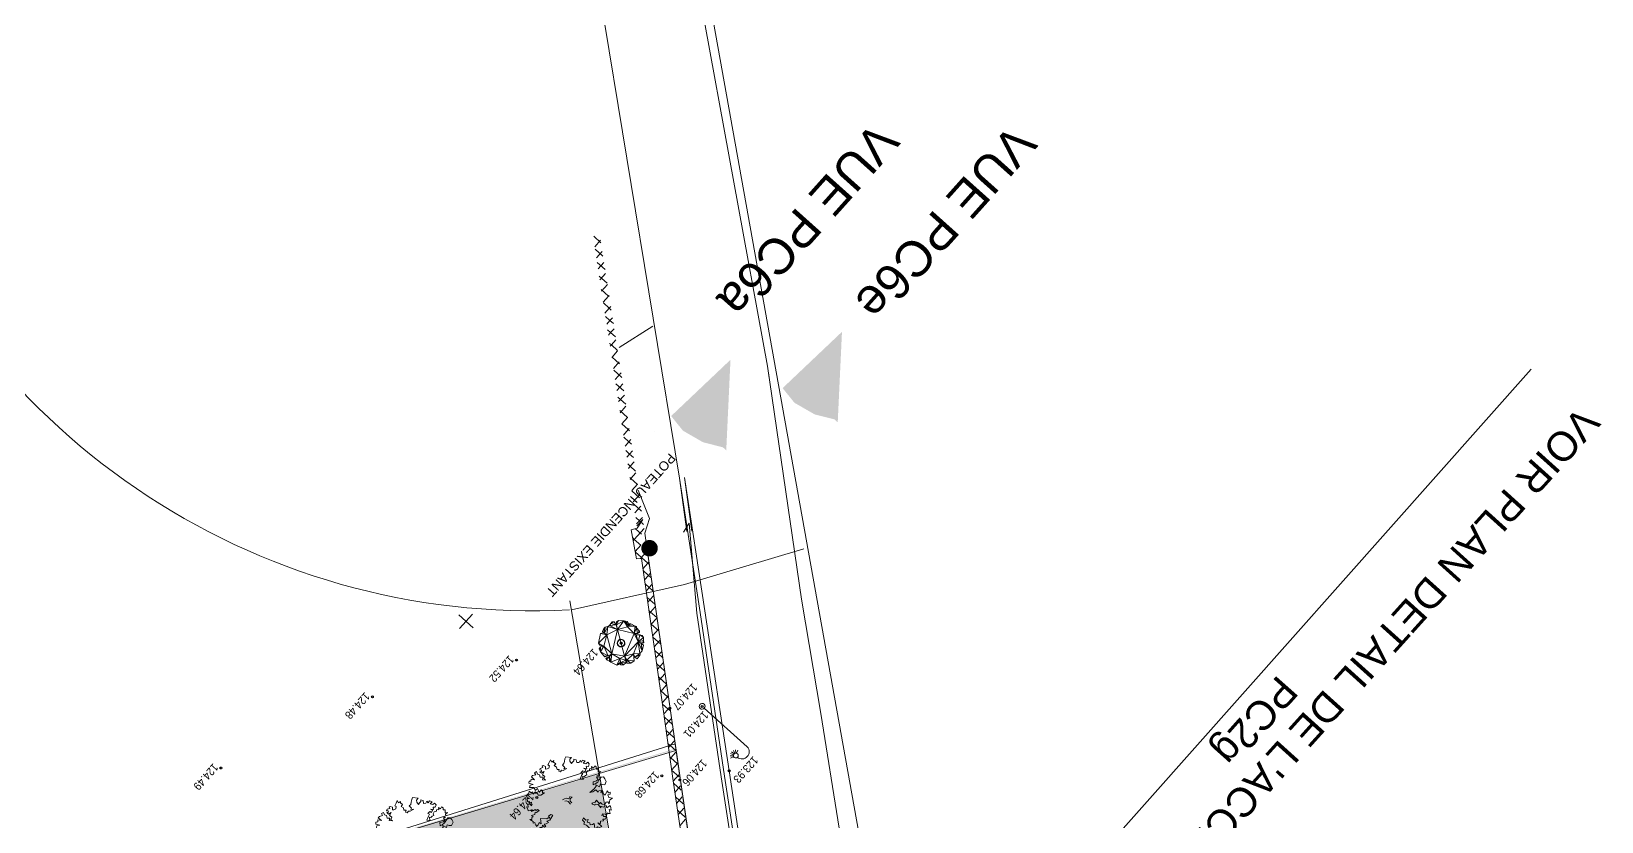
# Model space of a CAD drawing. Header units: metres. Extents: x -2858 to 512, y -1995 to 1252.
# Drawn here: x -912.8 to -831.2, y -773.8 to -732.8 of the extents above; entities that cross this region are included whole.
import ezdxf
from ezdxf.enums import TextEntityAlignment as Align
from ezdxf.lldxf.tags import DXFTag

# ---------------------------------------------------------------- set-up
doc = ezdxf.new("R2010")
doc.units = ezdxf.units.M
doc.header["$PDMODE"] = 33
doc.header["$PDSIZE"] = 0.1
for name, color, linetype in [('Calque commun', 7, 'Continuous'), ('Calque11', 7, 'Continuous'), ('Calque14', 7, 'Continuous'), ('Calque15', 7, 'Continuous'), ('Calque17', 7, 'Continuous'), ('Calque18', 7, 'Continuous'), ('Calque19', 7, 'Continuous'), ('Calque20', 7, 'Continuous'), ('Calque21', 7, 'Continuous'), ('Calque23', 7, 'Continuous'), ('Calque27', 7, 'Continuous'), ('Calque5', 7, 'Continuous'), ('Calque6', 7, 'Continuous'), ('Textes', 7, 'Continuous')]:
    doc.layers.add(name, color=color, linetype=linetype)
doc.styles.add('Arial12', font='arial.ttf', dxfattribs={"width": 0.9, "height": 0.41584})
doc.styles.add('Arial26', font='arial.ttf', dxfattribs={"height": 0.202684})
doc.styles.add('Arial31', font='arial.ttf', dxfattribs={"height": 0.386544})
doc.styles.add('Arial32', font='arial.ttf', dxfattribs={"height": 1.84314})
tags = doc.linetypes.add('DASHDOT2', pattern=[0.5, 0.25, -0.125, 0, -0.125]).pattern_tags.tags
tags[10:11] = [DXFTag(74, 4), DXFTag(75, 0), DXFTag(340, '0'), DXFTag(46, 1.0), DXFTag(50, 0.0), DXFTag(44, 0.0), DXFTag(45, 0.0)]
tags[8:9] = [DXFTag(74, 4), DXFTag(75, 0), DXFTag(340, '0'), DXFTag(46, 1.0), DXFTag(50, 0.0), DXFTag(44, 0.0), DXFTag(45, 0.0)]
tags[6:7] = [DXFTag(74, 4), DXFTag(75, 0), DXFTag(340, '0'), DXFTag(46, 1.0), DXFTag(50, 0.0), DXFTag(44, 0.0), DXFTag(45, 0.0)]
tags[4:5] = [DXFTag(74, 4), DXFTag(75, 0), DXFTag(340, '0'), DXFTag(46, 1.0), DXFTag(50, 0.0), DXFTag(44, 0.0), DXFTag(45, 0.0)]
tags = doc.linetypes.add('DOT2', pattern=[0.125, 0, -0.125]).pattern_tags.tags
tags[6:7] = [DXFTag(74, 4), DXFTag(75, 0), DXFTag(340, '0'), DXFTag(46, 1.0), DXFTag(50, 0.0), DXFTag(44, 0.0), DXFTag(45, 0.0)]
tags[4:5] = [DXFTag(74, 4), DXFTag(75, 0), DXFTag(340, '0'), DXFTag(46, 1.0), DXFTag(50, 0.0), DXFTag(44, 0.0), DXFTag(45, 0.0)]
tags = doc.linetypes.add('HIDDENX2', pattern=[0.75, 0.5, -0.25]).pattern_tags.tags
tags[6:7] = [DXFTag(74, 4), DXFTag(75, 0), DXFTag(340, '0'), DXFTag(46, 1.0), DXFTag(50, 0.0), DXFTag(44, 0.0), DXFTag(45, 0.0)]
tags[4:5] = [DXFTag(74, 4), DXFTag(75, 0), DXFTag(340, '0'), DXFTag(46, 1.0), DXFTag(50, 0.0), DXFTag(44, 0.0), DXFTag(45, 0.0)]

# ---------------------------------------------------------------- blocks, each defined once
blk = doc.blocks.new('arb5')
at = {"layer": 'Calque commun', "color": 0, "linetype": 'ByBlock', "lineweight": -2}
for p, q in [((0.272, 1.082), (0.259, 1.061)), ((0.298, 1.112), (0.272, 1.082)), ((0.308, 1.085), (0.298, 1.112)), ((0.339, 1.132), (0.308, 1.085)), ((0.354, 1.119), (0.339, 1.132)), ((0.358, 1.101), (0.354, 1.119)), ((0.393, 1.117), (0.358, 1.101)), ((0.391, 1.092), (0.393, 1.117)), ((0.411, 1.059), (0.391, 1.092)), ((0.443, 1.136), (0.404, 1.124)), ((0.404, 1.124), (0.429, 1.092)), ((0.429, 1.092), (0.416, 1.077)), ((0.416, 1.077), (0.435, 1.068)), ((0.464, 1.113), (0.443, 1.136)), ((0.475, 1.132), (0.464, 1.113)), ((0.504, 1.106), (0.475, 1.132)), ((0.526, 1.127), (0.504, 1.106)), ((0.545, 1.096), (0.526, 1.127)), ((0.547, 1.169), (0.545, 1.096)), ((0.577, 1.157), (0.547, 1.169)), ((0.587, 1.128), (0.577, 1.157)), ((0.624, 1.134), (0.587, 1.128)), ((0.588, 1.064), (0.628, 1.114)), ((0.628, 1.114), (0.624, 1.134)), ((0.688, 1.099), (0.676, 1.063)), ((0.701, 1.118), (0.688, 1.099)), ((0.73, 1.148), (0.701, 1.118)), ((0.743, 1.126), (0.73, 1.148)), ((0.766, 1.146), (0.743, 1.126)), ((0.789, 1.134), (0.766, 1.146)), ((0.784, 1.11), (0.789, 1.134)), ((0.81, 1.121), (0.784, 1.11)), ((0.805, 1.089), (0.822, 1.113)), ((0.811, 1.076), (0.805, 1.089)), ((0.822, 1.113), (0.81, 1.121)), ((0.81, 1.02), (0.811, 1.076)), ((0.883, 1.072), (0.857, 1.049)), ((0.89, 1.031), (0.883, 1.072)), ((0.145, 0.954), (0.126, 0.937)), ((0.126, 0.937), (0.144, 0.926)), ((0.144, 0.926), (0.139, 0.894)), ((0.139, 0.894), (0.168, 0.905)), ((0.174, 0.939), (0.145, 0.954)), ((0.163, 1.013), (0.191, 0.972)), ((0.204, 1.002), (0.163, 1.013)), ((0.168, 0.905), (0.2, 0.912)), ((0.191, 0.972), (0.174, 0.939)), ((0.202, 0.885), (0.178, 0.844)), ((0.2, 0.912), (0.202, 0.885)), ((0.25, 1.035), (0.204, 1.002)), ((0.244, 1.001), (0.25, 1.035)), ((0.263, 0.989), (0.244, 1.001)), ((0.259, 1.061), (0.31, 1.047)), ((0.305, 0.998), (0.263, 0.989)), ((0.31, 1.047), (0.298, 1.019)), ((0.298, 1.019), (0.339, 1.006)), ((0.318, 0.968), (0.305, 0.998)), ((0.317, 0.935), (0.318, 0.968)), ((0.341, 0.935), (0.317, 0.935)), ((0.332, 0.873), (0.341, 0.935)), ((0.361, 0.878), (0.332, 0.873)), ((0.339, 1.006), (0.351, 0.974)), ((0.351, 0.974), (0.368, 0.985)), ((0.368, 0.985), (0.357, 0.929)), ((0.357, 0.929), (0.382, 0.895)), ((0.403, 0.852), (0.361, 0.878)), ((0.382, 0.895), (0.395, 0.903)), ((0.395, 0.903), (0.407, 0.869)), ((0.407, 0.869), (0.403, 0.852)), ((0.435, 1.068), (0.411, 1.059)), ((0.611, 1.055), (0.588, 1.064)), ((0.603, 0.966), (0.637, 0.982)), ((0.629, 0.948), (0.603, 0.966)), ((0.639, 1.036), (0.611, 1.055)), ((0.619, 1.013), (0.639, 1.036)), ((0.637, 0.982), (0.619, 1.013)), ((0.629, 0.904), (0.629, 0.948)), ((0.661, 0.917), (0.629, 0.904)), ((0.664, 0.956), (0.661, 0.917)), ((0.687, 0.966), (0.664, 0.956)), ((0.676, 1.063), (0.675, 1.001)), ((0.675, 1.001), (0.687, 0.966)), ((0.832, 1.046), (0.81, 1.02)), ((0.845, 1.026), (0.832, 1.046)), ((0.857, 1.049), (0.845, 1.026)), ((0.869, 0.861), (0.878, 0.907)), ((0.889, 0.857), (0.869, 0.861)), ((0.878, 0.907), (0.921, 0.929)), ((0.911, 0.885), (0.889, 0.857)), ((0.933, 1.045), (0.89, 1.031)), ((0.918, 0.865), (0.911, 0.885)), ((0.934, 0.877), (0.918, 0.865)), ((0.92, 0.95), (0.935, 0.969)), ((0.95, 0.94), (0.92, 0.95)), ((0.921, 0.929), (0.95, 0.94)), ((0.944, 1.017), (0.933, 1.045)), ((0.959, 0.891), (0.934, 0.877)), ((0.935, 0.969), (0.961, 0.956)), ((0.968, 1.041), (0.944, 1.017)), ((0.977, 0.872), (0.959, 0.891)), ((0.961, 0.956), (0.975, 0.983)), ((0.967, 1.008), (0.968, 1.041)), ((0.996, 1.012), (0.967, 1.008)), ((0.975, 0.983), (0.998, 0.989)), ((0.982, 0.902), (0.977, 0.872)), ((0.998, 0.883), (0.982, 0.902)), ((0.998, 0.989), (0.996, 1.012)), ((1.035, 0.948), (0.998, 0.883)), ((1.036, 0.904), (1.035, 0.948)), ((1.049, 0.914), (1.036, 0.904)), ((1.066, 0.892), (1.049, 0.914)), ((1.084, 0.895), (1.066, 0.892)), ((1.08, 0.844), (1.084, 0.895)), ((0.006, 0.652), (0.031, 0.631)), ((0.044, 0.649), (0.006, 0.652)), ((0.038, 0.761), (0.034, 0.729)), ((0.034, 0.729), (0.058, 0.707)), ((0.053, 0.797), (0.038, 0.761)), ((0.058, 0.666), (0.044, 0.649)), ((0.101, 0.814), (0.053, 0.797)), ((0.058, 0.707), (0.106, 0.712)), ((0.091, 0.654), (0.058, 0.666)), ((0.075, 0.681), (0.091, 0.654)), ((0.103, 0.665), (0.075, 0.681)), ((0.12, 0.789), (0.101, 0.814)), ((0.107, 0.698), (0.103, 0.665)), ((0.106, 0.712), (0.138, 0.72)), ((0.137, 0.697), (0.107, 0.698)), ((0.132, 0.763), (0.12, 0.789)), ((0.168, 0.781), (0.132, 0.763)), ((0.178, 0.67), (0.137, 0.697)), ((0.138, 0.72), (0.18, 0.71)), ((0.183, 0.725), (0.168, 0.781)), ((0.178, 0.844), (0.218, 0.85)), ((0.208, 0.701), (0.178, 0.67)), ((0.18, 0.71), (0.208, 0.701)), ((0.193, 0.743), (0.183, 0.725)), ((0.218, 0.85), (0.188, 0.834)), ((0.188, 0.834), (0.215, 0.813)), ((0.238, 0.747), (0.193, 0.743)), ((0.215, 0.813), (0.236, 0.815)), ((0.236, 0.815), (0.233, 0.771)), ((0.233, 0.771), (0.281, 0.76)), ((0.314, 0.736), (0.238, 0.747)), ((0.281, 0.76), (0.314, 0.736)), ((0.585, 0.649), (0.584, 0.618)), ((0.61, 0.65), (0.606, 0.601)), ((1.004, 0.776), (1.043, 0.797)), ((1.025, 0.762), (1.004, 0.776)), ((1.043, 0.737), (1.025, 0.762)), ((1.043, 0.797), (1.065, 0.772)), ((1.069, 0.749), (1.043, 0.737)), ((1.06, 0.813), (1.091, 0.823)), ((1.097, 0.801), (1.06, 0.813)), ((1.065, 0.772), (1.094, 0.772)), ((1.077, 0.738), (1.069, 0.749)), ((1.096, 0.728), (1.077, 0.738)), ((1.114, 0.838), (1.08, 0.844)), ((1.091, 0.823), (1.102, 0.809)), ((1.094, 0.772), (1.097, 0.801)), ((1.11, 0.709), (1.096, 0.728)), ((1.102, 0.809), (1.114, 0.838)), ((1.129, 0.721), (1.11, 0.709)), ((1.136, 0.677), (1.129, 0.721)), ((1.132, 0.636), (1.169, 0.642)), ((1.169, 0.642), (1.136, 0.677)), ((0.019, 0.585), (0, 0.565)), ((0, 0.565), (0.003, 0.54)), ((0.031, 0.631), (0.003, 0.605)), ((0.003, 0.605), (0.019, 0.585)), ((0.003, 0.54), (0.036, 0.55)), ((0.035, 0.466), (0.032, 0.436)), ((0.032, 0.436), (0.062, 0.431)), ((0.067, 0.481), (0.035, 0.466)), ((0.036, 0.55), (0.038, 0.515)), ((0.038, 0.515), (0.062, 0.541)), ((0.062, 0.541), (0.076, 0.516)), ((0.062, 0.431), (0.081, 0.4)), ((0.085, 0.457), (0.067, 0.481)), ((0.076, 0.516), (0.103, 0.531)), ((0.105, 0.485), (0.085, 0.457)), ((0.103, 0.531), (0.121, 0.512)), ((0.13, 0.45), (0.105, 0.485)), ((0.121, 0.512), (0.152, 0.519)), ((0.154, 0.494), (0.121, 0.483)), ((0.121, 0.483), (0.13, 0.45)), ((0.152, 0.519), (0.165, 0.544)), ((0.16, 0.467), (0.154, 0.494)), ((0.199, 0.465), (0.16, 0.467)), ((0.165, 0.544), (0.185, 0.535)), ((0.185, 0.535), (0.211, 0.532)), ((0.219, 0.496), (0.19, 0.489)), ((0.19, 0.489), (0.199, 0.465)), ((0.211, 0.532), (0.221, 0.516)), ((0.272, 0.515), (0.219, 0.496)), ((0.221, 0.516), (0.248, 0.549)), ((0.248, 0.549), (0.272, 0.515)), ((0.56, 0.599), (0.524, 0.598)), ((0.534, 0.571), (0.571, 0.581)), ((0.584, 0.618), (0.56, 0.599)), ((0.571, 0.581), (0.59, 0.552)), ((0.59, 0.552), (0.614, 0.54)), ((0.606, 0.601), (0.613, 0.577)), ((0.613, 0.577), (0.634, 0.563)), ((0.614, 0.54), (0.641, 0.526)), ((0.882, 0.572), (0.961, 0.591)), ((0.894, 0.545), (0.882, 0.572)), ((0.934, 0.538), (0.894, 0.545)), ((0.943, 0.569), (0.934, 0.538)), ((0.956, 0.55), (0.943, 0.569)), ((0.977, 0.545), (0.956, 0.55)), ((0.961, 0.591), (0.997, 0.567)), ((1.031, 0.481), (0.977, 0.545)), ((0.997, 0.567), (0.998, 0.596)), ((0.998, 0.596), (1.033, 0.587)), ((1.078, 0.535), (1.031, 0.481)), ((1.033, 0.587), (1.053, 0.566)), ((1.053, 0.566), (1.061, 0.607)), ((1.061, 0.607), (1.08, 0.6)), ((1.083, 0.501), (1.078, 0.535)), ((1.08, 0.6), (1.08, 0.562)), ((1.08, 0.562), (1.107, 0.579)), ((1.114, 0.513), (1.083, 0.501)), ((1.107, 0.579), (1.127, 0.556)), ((1.113, 0.605), (1.146, 0.608)), ((1.14, 0.576), (1.113, 0.605)), ((1.148, 0.511), (1.114, 0.513)), ((1.122, 0.461), (1.145, 0.49)), ((1.146, 0.45), (1.122, 0.461)), ((1.127, 0.556), (1.14, 0.576)), ((1.129, 0.433), (1.146, 0.45)), ((1.14, 0.38), (1.129, 0.433)), ((1.146, 0.608), (1.132, 0.636)), ((1.132, 0.502), (1.148, 0.511)), ((1.145, 0.49), (1.132, 0.502)), ((0.081, 0.4), (0.041, 0.398)), ((0.041, 0.398), (0.058, 0.365)), ((0.058, 0.365), (0.088, 0.371)), ((0.088, 0.371), (0.082, 0.342)), ((0.082, 0.342), (0.114, 0.351)), ((0.136, 0.328), (0.112, 0.298)), ((0.112, 0.298), (0.125, 0.268)), ((0.114, 0.351), (0.136, 0.328)), ((0.125, 0.268), (0.144, 0.283)), ((0.134, 0.228), (0.179, 0.166)), ((0.166, 0.228), (0.134, 0.228)), ((0.144, 0.283), (0.17, 0.283)), ((0.185, 0.249), (0.166, 0.228)), ((0.17, 0.283), (0.194, 0.286)), ((0.194, 0.286), (0.185, 0.249)), ((0.285, 0.283), (0.338, 0.266)), ((0.315, 0.256), (0.285, 0.283)), ((0.292, 0.207), (0.295, 0.254)), ((0.295, 0.254), (0.315, 0.256)), ((0.338, 0.266), (0.352, 0.248)), ((0.352, 0.248), (0.38, 0.25)), ((0.388, 0.228), (0.366, 0.215)), ((0.366, 0.215), (0.385, 0.195)), ((0.38, 0.25), (0.388, 0.228)), ((0.732, 0.245), (0.755, 0.263)), ((0.74, 0.217), (0.732, 0.245)), ((0.737, 0.285), (0.792, 0.27)), ((0.755, 0.263), (0.737, 0.285)), ((0.778, 0.229), (0.74, 0.217)), ((0.755, 0.174), (0.778, 0.229)), ((0.792, 0.27), (0.815, 0.241)), ((0.815, 0.241), (0.805, 0.216)), ((0.805, 0.216), (0.826, 0.191)), ((0.949, 0.237), (0.968, 0.251)), ((0.971, 0.226), (0.949, 0.237)), ((0.961, 0.264), (0.987, 0.271)), ((0.968, 0.251), (0.961, 0.264)), ((0.964, 0.391), (1.004, 0.384)), ((0.966, 0.368), (0.964, 0.391)), ((0.989, 0.363), (0.966, 0.368)), ((0.977, 0.19), (0.971, 0.226)), ((0.987, 0.271), (0.98, 0.245)), ((0.98, 0.245), (1.004, 0.221)), ((0.989, 0.341), (0.989, 0.363)), ((1.02, 0.334), (0.989, 0.341)), ((1.004, 0.384), (1.015, 0.367)), ((1.004, 0.221), (1.03, 0.254)), ((1.015, 0.367), (1.043, 0.386)), ((1.018, 0.317), (1.02, 0.334)), ((1.042, 0.329), (1.018, 0.317)), ((1.024, 0.303), (1.042, 0.329)), ((1.04, 0.309), (1.024, 0.303)), ((1.03, 0.254), (1.041, 0.233)), ((1.068, 0.285), (1.04, 0.309)), ((1.041, 0.233), (1.056, 0.266)), ((1.043, 0.386), (1.082, 0.362)), ((1.056, 0.266), (1.068, 0.285)), ((1.08, 0.392), (1.101, 0.382)), ((1.082, 0.362), (1.08, 0.392)), ((1.101, 0.382), (1.12, 0.404)), ((1.12, 0.404), (1.14, 0.38)), ((0.179, 0.166), (0.206, 0.174)), ((0.206, 0.174), (0.237, 0.194)), ((0.237, 0.194), (0.263, 0.209)), ((0.263, 0.209), (0.292, 0.207)), ((0.344, 0.091), (0.327, 0.08)), ((0.327, 0.08), (0.36, 0.072)), ((0.373, 0.131), (0.34, 0.128)), ((0.34, 0.128), (0.344, 0.091)), ((0.36, 0.072), (0.349, 0.038)), ((0.349, 0.038), (0.388, 0.052)), ((0.385, 0.195), (0.366, 0.168)), ((0.366, 0.168), (0.373, 0.131)), ((0.388, 0.052), (0.424, 0.06)), ((0.42, 0.084), (0.447, 0.101)), ((0.424, 0.06), (0.42, 0.084)), ((0.447, 0.101), (0.472, 0.089)), ((0.488, 0.076), (0.462, 0.052)), ((0.462, 0.052), (0.474, 0.02)), ((0.472, 0.089), (0.488, 0.076)), ((0.474, 0.02), (0.488, 0.013)), ((0.488, 0.013), (0.497, 0.036)), ((0.497, 0.036), (0.529, 0.016)), ((0.525, 0.085), (0.572, 0.098)), ((0.566, 0.073), (0.525, 0.085)), ((0.529, 0.016), (0.55, 0.024)), ((0.537, 0.044), (0.547, 0.059)), ((0.55, 0.024), (0.537, 0.044)), ((0.547, 0.059), (0.566, 0.043)), ((0.566, 0.043), (0.566, 0.073)), ((0.568, 0.136), (0.599, 0.146)), ((0.572, 0.098), (0.568, 0.136)), ((0.625, 0.142), (0.593, 0.126)), ((0.593, 0.126), (0.618, 0.097)), ((0.611, 0.041), (0.596, 0.008)), ((0.596, 0.008), (0.626, 0)), ((0.599, 0.177), (0.625, 0.142)), ((0.599, 0.146), (0.599, 0.177)), ((0.618, 0.097), (0.599, 0.068)), ((0.599, 0.068), (0.611, 0.041)), ((0.626, 0), (0.636, 0.029)), ((0.636, 0.029), (0.672, 0.005)), ((0.672, 0.005), (0.697, 0.006)), ((0.696, 0.064), (0.721, 0.022)), ((0.697, 0.006), (0.696, 0.064)), ((0.721, 0.022), (0.744, 0.038)), ((0.744, 0.038), (0.762, 0.022)), ((0.797, 0.168), (0.755, 0.174)), ((0.756, 0.09), (0.792, 0.068)), ((0.784, 0.038), (0.756, 0.09)), ((0.762, 0.022), (0.784, 0.038)), ((0.777, 0.133), (0.797, 0.168)), ((0.822, 0.083), (0.777, 0.133)), ((0.792, 0.068), (0.822, 0.083)), ((0.826, 0.191), (0.807, 0.184)), ((0.807, 0.184), (0.854, 0.183)), ((0.854, 0.183), (0.838, 0.153)), ((0.838, 0.153), (0.859, 0.147)), ((0.859, 0.147), (0.86, 0.114)), ((0.86, 0.114), (0.887, 0.134)), ((0.887, 0.134), (0.91, 0.122)), ((0.91, 0.122), (0.942, 0.146)), ((0.93, 0.186), (0.954, 0.162)), ((0.942, 0.146), (0.93, 0.186)), ((0.954, 0.162), (0.977, 0.19))]:
    blk.add_line(p, q, dxfattribs=at)
blk = doc.blocks.new('PointTopo_SPE')
at = {"layer": 'Calque commun', "color": 1, "linetype": 'ByBlock', "lineweight": -2}
blk.add_point((0, 0), dxfattribs=at)
blk = doc.blocks.new('SPE81')
at = {"layer": 'Calque23', "color": 251, "linetype": 'Continuous', "lineweight": 9}
for p, q in [((0, 3.15), (0, 0.15)), ((0.621, 2.962), (0.46, 2.895)), ((0.648, 2.922), (0.525, 2.798)), ((0.689, 2.895), (0.622, 2.733)), ((0.737, 2.885), (0.737, 2.71)), ((0.784, 2.895), (0.85, 2.733)), ((0.824, 2.921), (0.947, 2.796)), ((0.852, 2.962), (1.013, 2.894))]:
    blk.add_line(p, q, dxfattribs=at)
for centre, radius, start, end in [((0.374, 3.111), 0.376, 3.62081, 174.02681), ((0.737, 3.01), 0.125, 0, 359.99941), ((0, 0), 0.15, 0, 359.99941)]:
    blk.add_arc(centre, radius, start, end, dxfattribs=at)
blk = doc.blocks.new('Block158')
at = {"layer": 'Calque19', "color": 34, "linetype": 'Continuous', "lineweight": 9, "true_color": 0x994c00, "flags": 128}
for points in [[(-0.28, 0), (-0.28, 0, 1), (0.28, 0), (0.28, 0, 1), (-0.28, 0), (-0.28, 0)], [(0.25, 0), (0.25, 0, -1), (-0.25, 0), (-0.25, 0, -1), (0.25, 0), (0.25, 0)]]:
    blk.add_lwpolyline(points, format="xyb", dxfattribs=at)
blk = doc.blocks.new('SPE30')
at = {"layer": 'Calque19', "color": 102, "linetype": 'Continuous', "lineweight": 9}
blk.add_polyline3d([(0.83, 1.21, 0), (0.83, 1.21, 0), (0.83, 1.21, 0)], dxfattribs=at)
blk.add_polyline3d([(0.83, 1.21, 0), (0.83, 1.21, 0), (0.83, 1.21, 0)], dxfattribs=at)
at = {"layer": 'Calque19', "color": 34, "linetype": 'Continuous', "lineweight": 9}
for radius in [0.28, 0.25]:
    blk.add_arc((0, 0), radius, 0, 359.9994, dxfattribs=at)
at = {"layer": 'Calque19', "color": 34, "linetype": 'ByBlock', "lineweight": -2, "true_color": 0x994c00}
blk.add_blockref('Block158', (0, 0), dxfattribs=at)
at = {"layer": 'Calque19', "color": 102, "linetype": 'Continuous', "lineweight": 9}
mesh = blk.add_polyface(dxfattribs=at)
corners = [(0.24, -1.17), (1.02, 0.01), (0.99, -0.77), (1.54, 0.25), (1.28, 0.01), (1.52, 0.36), (-0.89, 0.85), (-0.96, 1.1), (-0.6, 1.51), (-1.58, -0.05), (-1.29, -0.46), (-1.51, -0.4), (0.62, 1.49), (0.63, 1.13), (0.31, 1.56), (1.31, -0.08), (1.51, -0.21), (1.52, -0.27), (-0.02, 1.18), (-0.36, 1.51), (0.1, 1.41), (0.7, 1.08), (1.06, 0.93), (0.89, 0.69), (-1.4, -0.51), (-1.41, -0.57), (-1.31, -0.49), (-1.32, -0.93), (1.09, -1.2), (0.47, -1.56), (-0.28, 1.6), (-0.57, -0.85), (-1.17, -0.44), (-1.15, 0.25), (0.54, 0.8), (0.05, -1.64), (0.25, -1.37), (0.27, -1.55), (-0.25, -1.5), (-1.18, 0.41), (-0.39, -1.48), (-0.57, -1.5), (-0.7, -1.5), (-0.8, -1.39), (1.09, 0.88), (1.38, 0.83), (1.46, -0.68), (0.07, 1.62), (-1.31, 0.42), (-1.57, 0.09), (1.6, 0.01), (1.57, -0.08), (1.49, -0.08), (1.14, -1.04), (-1.63, 0.04), (1.25, 0.91), (-1.02, 1.16), (-1.22, 1.08), (0.83, 1.21), (1.06, 1.18), (-0.76, -1.12), (-1.08, -1.23), (-1.34, 0.61), (-1.44, 0.48), (-1.52, 0.41), (-1.41, 0.77), (-1.37, 0.94), (1.2, 1.02), (0.8, 1.29), (-0.97, 1.32), (-0.74, -1.14), (-0.08, -1.62), (-1.48, -0.7), (1.37, -0.9), (1.19, -0.93), (-1.11, 1.22), (-0.92, -1.26), (0.31, -1.45)]
mesh.append_faces([[corners[k] for k in face] for face in [(35, 36, 37), (20, 30, 47), (56, 57, 75), (0, 29, 77)]], dxfattribs={"vtx0": -1, "color": 102})
mesh.append_faces([[corners[k] for k in face] for face in [(3, 4, 5), (9, 10, 11), (12, 13, 14), (18, 19, 20), (15, 2, 1), (40, 31, 38), (50, 4, 3), (62, 6, 39), (32, 27, 26)]], dxfattribs={"vtx0": -1, "vtx1": -1, "color": 102})
mesh.append_faces([[corners[k] for k in face] for face in [(0, 1, 2), (1, 23, 5), (31, 27, 32), (31, 33, 34), (0, 38, 31), (15, 46, 2), (31, 34, 1), (31, 32, 33), (9, 49, 33), (9, 33, 32), (33, 6, 34), (62, 66, 6), (18, 6, 19), (1, 34, 23), (0, 2, 28), (0, 31, 1), (34, 6, 18)]], dxfattribs={"vtx0": -1, "vtx1": -1, "vtx2": -1, "color": 102})
mesh.append_faces([[corners[k] for k in face] for face in [(21, 22, 23), (0, 28, 29), (20, 19, 30), (22, 58, 59), (60, 61, 27), (50, 52, 4), (15, 17, 46), (23, 45, 5), (6, 66, 57), (48, 49, 64), (46, 74, 2), (9, 32, 10), (70, 40, 41)]], dxfattribs={"vtx0": -1, "vtx2": -1, "color": 102})
mesh.append_faces([[corners[k] for k in face] for face in [(63, 48, 64), (67, 22, 59), (72, 25, 27)]], dxfattribs={"vtx1": -1, "color": 102})
mesh.append_faces([[corners[k] for k in face] for face in [(6, 7, 8), (25, 26, 27), (33, 39, 6), (23, 44, 45), (48, 33, 49), (18, 14, 13), (56, 6, 57), (34, 21, 23), (13, 34, 18), (4, 1, 5), (0, 36, 38), (70, 31, 40), (71, 38, 36), (43, 70, 41), (31, 60, 27), (21, 58, 22), (35, 71, 36), (8, 19, 6)]], dxfattribs={"vtx1": -1, "vtx2": -1, "color": 102})
mesh.append_faces([[corners[k] for k in face] for face in [(15, 16, 17), (10, 24, 11), (41, 42, 43), (50, 51, 52), (2, 53, 28), (9, 54, 49), (44, 55, 45), (62, 65, 66), (12, 68, 13), (7, 69, 8), (46, 73, 74), (60, 76, 61)]], dxfattribs={"vtx2": -1, "color": 102})
blk = doc.blocks.new('SPE31')
at = {"layer": 'Calque commun', "color": 0, "linetype": 'ByBlock', "lineweight": -2, "xscale": 0.7200000286102295, "yscale": 0.7200000286102295, "zscale": 0.7200000286102295}
blk.add_blockref('SPE30', (0, 0), dxfattribs=at)
blk = doc.blocks.new('geometrebondepartleger')
at = {"layer": 'Calque commun', "color": 10, "linetype": 'DASHDOT2', "lineweight": 18, "flags": 128}
blk.add_lwpolyline([(45.287, 98.087), (42.936, 93.876), (22.492, 69.355), (46.896, 54.821), (60.022, 76.482), (130.155, 64.253), (145.314, 148.376), (109.348, 154.881), (91.263, 130.116), (87.378, 124.832), (86.331, 123.279), (83.811, 118.812), (74.918, 102.586), (72.616, 98.359), (63.065, 85.914), (45.158, 97.961)], close=True, dxfattribs=at)
at = {"layer": 'Calque11', "color": 7, "linetype": 'Continuous', "lineweight": 9}
blk.add_line((20.599, 60.312, 79), (48.705, 95.594, 79), dxfattribs=at)
blk.add_polyline3d([(13.956, 59.126, 79), (14.657, 60.535, 79), (15.393, 60.872, 79), (32.179, 80.922, 79), (39.947, 90.222, 79), (43.056, 93.982, 79), (43.94, 95.725, 79), (45.187, 97.961, 79), (49.396, 103.263, 79)], dxfattribs=at)
at = {"layer": 'Calque17', "color": 1, "linetype": 'Continuous', "lineweight": 9}
blk.add_polyline3d([(48.212, 101.209, 79), (45.479, 97.766, 79), (44.249, 95.561, 79), (43.351, 93.789, 79), (43.125, 93.515, 79), (42.319, 92.54, 79), (43.565, 91.545, 79), (41.206, 88.713, 79), (39.99, 89.729, 79), (37.155, 86.354, 79), (32.448, 80.698, 79), (29.103, 76.711, 79), (24.002, 70.547, 79), (21.555, 67.679, 79), (16.494, 61.617, 79), (16.677, 61.431, 79), (15.735, 60.232, 79), (15.463, 60.409, 79), (14.927, 60.312, 79), (15.382, 60.312, 79)], dxfattribs=at)
at = {"layer": 'Calque17', "color": 18, "linetype": 'Continuous', "lineweight": 9, "true_color": 0x000000}
for points in [[(28.853, 76.919, 79), (23.754, 70.756, 79), (28.815, 76.951, 79), (23.715, 70.788, 79)], [(23.753, 70.756, 79), (21.307, 67.889, 79), (23.715, 70.788, 79), (21.269, 67.921, 79)], [(21.307, 67.889, 79), (16.041, 61.582, 79), (21.268, 67.921, 79), (16.002, 61.614, 79)]]:
    blk.add_trace(points, dxfattribs=at)
at = {"layer": 'Calque20', "color": 28, "linetype": 'Continuous', "lineweight": 9}
for points in [[(46.964, 102.614, 79), (41.041, 95.482, 79), (33.521, 86.302, 79), (27.392, 78.893, 79), (22.031, 72.377, 79), (16.548, 65.767, 79), (12.059, 60.312, 79), (13.869, 62.441, 79)], [(41.27, 95.475, 79), (41.18, 95.368, 79), (33.66, 86.188, 79), (27.53, 78.778, 79), (22.17, 72.262, 79), (16.687, 65.652, 79), (13.468, 62.234, 79), (14.009, 62.327, 79)]]:
    blk.add_polyline3d(points, dxfattribs=at)
at = {"layer": 'Calque21', "color": 24, "linetype": 'Continuous', "lineweight": 9}
blk.add_polyline3d([(46.832, 102.902, 79), (40.919, 95.72, 79), (33.357, 86.555, 79), (27.275, 79.165, 79), (21.663, 72.378, 79), (16.312, 65.885, 79), (11.867, 60.481, 79), (13.672, 62.622, 79)], dxfattribs=at)
at = {"layer": 'Calque27', "color": 1, "linetype": 'Continuous', "lineweight": 9}
for p, q in [((25, 56.5, 79), (25, 57.5, 79)), ((24.5, 57, 79), (25.5, 57, 79))]:
    blk.add_line(p, q, dxfattribs=at)
at = {"layer": 'Calque5', "color": 30, "linetype": 'Continuous', "lineweight": 9, "true_color": 0xff7f00}
blk.add_trace([(22.669, 69.567, 79), (46.889, 54.849, 79), (22.648, 69.533, 79), (46.868, 54.815, 79)], dxfattribs=at)
at = {"layer": 'Calque6', "color": 45, "linetype": 'Continuous', "lineweight": 9}
blk.add_polyline3d([(5.071, 60.312, 79), (4.669, 59.829, 79), (12.517, 69.229, 79), (16.267, 73.942, 79), (20.073, 78.616, 79), (24.073, 83.384, 79), (27.064, 87.006, 79), (32.383, 93.469, 79), (32.589, 93.719, 79)], dxfattribs=at)
at = {"layer": 'Calque commun', "color": 0, "linetype": 'ByBlock', "lineweight": -2}
blk.add_blockref('SPE31', (20.468, 63.76, 79), dxfattribs=at)
at = {"layer": 'Calque14', "color": 0, "linetype": 'ByBlock', "lineweight": -2}
for p in [(21.663, 72.378, 202.932), (23.734, 70.772, 203.06), (24.193, 69.94, 203.681), (20.107, 69.091, 203.014), (21.288, 67.905, 203.067), (29.368, 65.849, 203.644), (20.468, 63.76, 203.637), (24.746, 60.3, 203.517), (31.173, 55.996, 203.478), (39.176, 52.592, 203.49)]:
    blk.add_blockref('PointTopo_SPE', p, dxfattribs=at)
at = {"layer": 'Calque23', "color": 0, "linetype": 'ByBlock', "lineweight": -2}
blk.add_blockref('SPE81', (20.107, 69.091, 79), dxfattribs=at)
at = {"layer": 'Calque15', "color": 1, "linetype": 'ByBlock', "lineweight": -2, "style": 'Arial12', "width": 0.9}
for s, p in [('123.93', (20.244, 73.19, 202.932)), ('124.06', (22.134, 71.318, 203.06)), ('124.01', (20.223, 69.696, 203.014)), ('124.68', (24.253, 69.88, 203.681)), ('124.07', (19.534, 68.306, 203.067)), ('124.64', (29.428, 65.789, 203.644)), ('124.64', (21.626, 63.261, 203.637)), ('124.52', (24.806, 60.24, 203.517)), ('124.48', (31.233, 55.936, 203.478)), ('124.49', (39.236, 52.532, 203.49))]:
    blk.add_text(s, height=0.4158, dxfattribs=at).set_placement(p, align=Align.TOP_LEFT)
blk = doc.blocks.new('hatch13')
at = {"layer": 'Calque commun', "color": 64, "linetype": 'Continuous', "lineweight": 9}
for p, q in [((-37.767, 57.244), (-39.212, 55.204)), ((-37.522, 57.071), (-38.967, 55.031)), ((-37.277, 56.897), (-38.722, 54.857)), ((-37.032, 56.724), (-38.478, 54.684)), ((-36.787, 56.55), (-38.233, 54.51)), ((-36.543, 56.377), (-37.988, 54.337)), ((-36.298, 56.203), (-37.743, 54.164)), ((-36.053, 56.03), (-37.498, 53.99)), ((-35.808, 55.857), (-37.254, 53.817)), ((-35.563, 55.683), (-37.009, 53.643)), ((-35.319, 55.51), (-36.764, 53.47)), ((-35.074, 55.336), (-36.519, 53.296)), ((-34.829, 55.163), (-36.274, 53.123)), ((-34.584, 54.99), (-36.03, 52.95)), ((-34.339, 54.816), (-35.785, 52.776)), ((-34.095, 54.643), (-35.54, 52.603))]:
    blk.add_line(p, q, dxfattribs=at)
blk = doc.blocks.new('hatch14')
at = {"layer": 'Calque commun', "color": 64, "linetype": 'Continuous', "lineweight": 9}
for p, q in [((-38.046, 57.352), (-33.966, 54.461)), ((-38.74, 56.373), (-34.66, 53.482)), ((-38.567, 56.617), (-34.487, 53.727)), ((-38.393, 56.862), (-34.313, 53.972)), ((-38.22, 57.107), (-34.14, 54.216)), ((-39.26, 55.638), (-35.18, 52.748)), ((-39.087, 55.883), (-35.007, 52.992)), ((-38.913, 56.128), (-34.834, 53.237)), ((-39.434, 55.393), (-35.354, 52.503))]:
    blk.add_line(p, q, dxfattribs=at)
blk = doc.blocks.new('pattern2')
at = {"layer": 'Calque18', "color": 1, "linetype": 'Continuous', "lineweight": 9}
for p, q in [((-45.702, 60.409, 158.035), (-45.702, 59.86, 158.035)), ((-45.557, 60.585, 158.035), (-45.102, 60.585, 158.035)), ((-45.253, 60.952, 158.035), (-45.253, 60.403, 158.035)), ((-45.185, 61.034, 158.035), (-44.731, 61.034, 158.035)), ((-46.3, 59.686, 158.035), (-45.845, 59.686, 158.035)), ((-46.151, 59.867, 158.035), (-46.151, 59.318, 158.035)), ((-45.928, 60.136, 158.035), (-45.474, 60.136, 158.035)), ((-47.06, 58.788, 158.035), (-46.6, 58.788, 158.035)), ((-47.049, 58.802, 158.035), (-47.049, 58.339, 158.035)), ((-46.677, 59.237, 158.035), (-46.217, 59.237, 158.035)), ((-46.6, 59.328, 158.035), (-46.6, 58.789, 158.035)), ((-47.498, 58.276, 158.035), (-47.498, 57.89, 158.035)), ((-47.443, 58.339, 158.035), (-47.049, 58.339, 158.035)), ((-47.049, 58.339, 158.035), (-47.046, 58.342, 158.035)), ((-47.049, 58.339, 158.035), (-47.046, 58.342, 158.035)), ((-47.049, 58.339, 158.035), (-47.049, 58.263, 158.035)), ((-47.049, 58.339, 158.035), (-46.983, 58.339, 158.035)), ((-48.396, 57.223, 158.035), (-48.396, 56.992, 158.035)), ((-48.209, 57.441, 158.035), (-47.947, 57.441, 158.035)), ((-47.947, 57.749, 158.035), (-47.947, 57.441, 158.035)), ((-47.947, 57.441, 158.035), (-47.944, 57.444, 158.035)), ((-47.947, 57.441, 158.035), (-47.944, 57.444, 158.035)), ((-47.947, 57.441, 158.035), (-47.947, 57.21, 158.035)), ((-47.947, 57.441, 158.035), (-47.749, 57.441, 158.035)), ((-47.826, 57.89, 158.035), (-47.498, 57.89, 158.035)), ((-47.498, 57.89, 158.035), (-47.495, 57.893, 158.035)), ((-47.498, 57.89, 158.035), (-47.495, 57.893, 158.035)), ((-47.498, 57.89, 158.035), (-47.498, 57.736, 158.035)), ((-47.498, 57.89, 158.035), (-47.366, 57.89, 158.035)), ((-48.975, 56.543, 158.035), (-48.845, 56.543, 158.035)), ((-48.845, 56.697, 158.035), (-48.845, 56.543, 158.035)), ((-48.845, 56.543, 158.035), (-48.842, 56.546, 158.035)), ((-48.845, 56.543, 158.035), (-48.842, 56.546, 158.035)), ((-48.845, 56.543, 158.035), (-48.845, 56.154, 158.035)), ((-48.845, 56.543, 158.035), (-48.516, 56.543, 158.035)), ((-48.593, 56.992, 158.035), (-48.396, 56.992, 158.035)), ((-48.396, 56.992, 158.035), (-48.393, 56.995, 158.035)), ((-48.396, 56.992, 158.035), (-48.393, 56.995, 158.035)), ((-48.396, 56.992, 158.035), (-48.396, 56.684, 158.035)), ((-48.396, 56.992, 158.035), (-48.133, 56.992, 158.035)), ((-49.743, 55.624, 158.035), (-49.743, 55.078, 158.035)), ((-49.725, 55.645, 158.035), (-49.269, 55.645, 158.035)), ((-49.35, 56.094, 158.035), (-49.294, 56.094, 158.035)), ((-49.294, 56.162, 158.035), (-49.294, 56.094, 158.035)), ((-49.294, 56.094, 158.035), (-49.291, 56.097, 158.035)), ((-49.294, 56.094, 158.035), (-49.291, 56.097, 158.035)), ((-49.294, 56.094, 158.035), (-49.294, 55.616, 158.035)), ((-49.294, 56.094, 158.035), (-48.894, 56.094, 158.035)), ((-50.475, 54.747, 158.035), (-50.019, 54.747, 158.035)), ((-50.192, 55.086, 158.035), (-50.192, 54.54, 158.035)), ((-50.1, 55.196, 158.035), (-49.644, 55.196, 158.035)), ((-51.09, 54.011, 158.035), (-51.09, 53.464, 158.035)), ((-50.849, 54.298, 158.035), (-50.394, 54.298, 158.035)), ((-50.641, 54.548, 158.035), (-50.641, 54.002, 158.035)), ((-51.599, 53.4, 158.035), (-51.143, 53.4, 158.035)), ((-51.539, 53.473, 158.035), (-51.539, 52.951, 158.035)), ((-51.224, 53.849, 158.035), (-50.768, 53.849, 158.035)), ((-52.437, 52.397, 158.035), (-52.437, 52.053, 158.035)), ((-52.349, 52.502, 158.035), (-51.988, 52.502, 158.035)), ((-51.988, 52.935, 158.035), (-51.988, 52.502, 158.035)), ((-51.988, 52.502, 158.035), (-51.985, 52.505, 158.035)), ((-51.988, 52.502, 158.035), (-51.985, 52.505, 158.035)), ((-51.988, 52.502, 158.035), (-51.988, 52.389, 158.035)), ((-51.988, 52.502, 158.035), (-51.893, 52.502, 158.035)), ((-51.974, 52.951, 158.035), (-51.539, 52.951, 158.035)), ((-51.539, 52.951, 158.035), (-51.536, 52.954, 158.035)), ((-51.539, 52.951, 158.035), (-51.536, 52.954, 158.035)), ((-51.539, 52.951, 158.035), (-51.539, 52.927, 158.035)), ((-51.539, 52.951, 158.035), (-51.518, 52.951, 158.035)), ((-53.099, 51.604, 158.035), (-52.886, 51.604, 158.035)), ((-52.886, 51.859, 158.035), (-52.886, 51.604, 158.035)), ((-52.886, 51.604, 158.035), (-52.883, 51.607, 158.035)), ((-52.886, 51.604, 158.035), (-52.883, 51.607, 158.035)), ((-52.886, 51.604, 158.035), (-52.886, 51.313, 158.035)), ((-52.886, 51.604, 158.035), (-52.643, 51.604, 158.035)), ((-52.724, 52.053, 158.035), (-52.437, 52.053, 158.035)), ((-52.437, 52.053, 158.035), (-52.434, 52.056, 158.035)), ((-52.437, 52.053, 158.035), (-52.434, 52.056, 158.035)), ((-52.437, 52.053, 158.035), (-52.437, 51.851, 158.035)), ((-52.437, 52.053, 158.035), (-52.268, 52.053, 158.035)), ((-53.848, 50.706, 158.035), (-53.784, 50.706, 158.035)), ((-53.784, 50.784, 158.035), (-53.784, 50.706, 158.035)), ((-53.784, 50.706, 158.035), (-53.781, 50.709, 158.035)), ((-53.784, 50.706, 158.035), (-53.781, 50.709, 158.035)), ((-53.784, 50.706, 158.035), (-53.784, 49.815, 158.035)), ((-53.784, 50.706, 158.035), (-53.392, 50.706, 158.035)), ((-53.474, 51.155, 158.035), (-53.335, 51.155, 158.035)), ((-53.335, 51.321, 158.035), (-53.335, 51.155, 158.035)), ((-53.335, 51.155, 158.035), (-53.332, 51.158, 158.035)), ((-53.335, 51.155, 158.035), (-53.332, 51.158, 158.035)), ((-53.335, 51.155, 158.035), (-53.335, 50.775, 158.035)), ((-53.335, 51.155, 158.035), (-53.018, 51.155, 158.035)), ((-54.234, 49.808, 158.035), (-53.789, 49.808, 158.035)), ((-54.233, 49.81, 158.035), (-54.233, 49.359, 158.035)), ((-54.193, 50.257, 158.035), (-53.702, 50.257, 158.035)), ((-55.131, 49.196, 158.035), (-55.131, 48.649, 158.035)), ((-54.995, 49.359, 158.035), (-54.233, 49.359, 158.035)), ((-54.682, 49.447, 158.035), (-54.682, 49.029, 158.035)), ((-54.233, 49.359, 158.035), (-54.23, 49.362, 158.035)), ((-54.233, 49.359, 158.035), (-54.23, 49.362, 158.035)), ((-54.233, 49.359, 158.035), (-54.233, 49.244, 158.035)), ((-54.233, 49.359, 158.035), (-54.142, 49.359, 158.035)), ((-55.742, 48.461, 158.035), (-55.287, 48.461, 158.035)), ((-55.58, 48.656, 158.035), (-55.58, 48.108, 158.035)), ((-55.368, 48.91, 158.035), (-54.913, 48.91, 158.035)), ((-54.499, 48.91, 158.035), (-54.495, 48.91, 158.035)), ((-56.488, 47.563, 158.035), (-56.033, 47.563, 158.035)), ((-56.478, 47.576, 158.035), (-56.478, 47.114, 158.035)), ((-56.115, 48.012, 158.035), (-55.66, 48.012, 158.035)), ((-56.029, 48.116, 158.035), (-56.029, 47.568, 158.035)), ((-57.235, 46.665, 158.035), (-56.927, 46.665, 158.035)), ((-56.927, 47.036, 158.035), (-56.927, 46.665, 158.035)), ((-56.927, 46.665, 158.035), (-56.924, 46.668, 158.035)), ((-56.927, 46.665, 158.035), (-56.924, 46.668, 158.035)), ((-56.927, 46.665, 158.035), (-56.927, 46.488, 158.035)), ((-56.927, 46.665, 158.035), (-56.78, 46.665, 158.035)), ((-56.861, 47.114, 158.035), (-56.478, 47.114, 158.035)), ((-56.478, 47.114, 158.035), (-56.475, 47.117, 158.035)), ((-56.478, 47.114, 158.035), (-56.475, 47.117, 158.035)), ((-56.478, 47.114, 158.035), (-56.478, 47.028, 158.035)), ((-56.478, 47.114, 158.035), (-56.406, 47.114, 158.035)), ((-57.981, 45.767, 158.035), (-57.825, 45.767, 158.035)), ((-57.825, 45.955, 158.035), (-57.825, 45.767, 158.035)), ((-57.825, 45.767, 158.035), (-57.822, 45.77, 158.035)), ((-57.825, 45.767, 158.035), (-57.822, 45.77, 158.035)), ((-57.825, 45.767, 158.035), (-57.825, 45.408, 158.035)), ((-57.825, 45.767, 158.035), (-57.526, 45.767, 158.035)), ((-57.608, 46.216, 158.035), (-57.376, 46.216, 158.035)), ((-57.376, 46.495, 158.035), (-57.376, 46.216, 158.035)), ((-57.376, 46.216, 158.035), (-57.373, 46.219, 158.035)), ((-57.376, 46.216, 158.035), (-57.373, 46.219, 158.035)), ((-57.376, 46.216, 158.035), (-57.376, 45.948, 158.035)), ((-57.376, 46.216, 158.035), (-57.153, 46.216, 158.035)), ((-58.355, 45.318, 158.035), (-58.274, 45.318, 158.035)), ((-58.274, 45.415, 158.035), (-58.274, 45.318, 158.035)), ((-58.274, 45.318, 158.035), (-58.271, 45.321, 158.035)), ((-58.274, 45.318, 158.035), (-58.271, 45.321, 158.035)), ((-58.274, 45.318, 158.035), (-58.274, 44.868, 158.035)), ((-58.274, 45.318, 158.035), (-57.899, 45.318, 158.035)), ((-59.172, 44.335, 158.035), (-59.172, 43.787, 158.035)), ((-59.101, 44.42, 158.035), (-58.646, 44.42, 158.035)), ((-58.728, 44.869, 158.035), (-58.723, 44.869, 158.035)), ((-58.723, 44.875, 158.035), (-58.723, 44.869, 158.035)), ((-58.723, 44.869, 158.035), (-58.72, 44.872, 158.035)), ((-58.723, 44.869, 158.035), (-58.72, 44.872, 158.035)), ((-58.723, 44.869, 158.035), (-58.723, 44.327, 158.035)), ((-58.723, 44.869, 158.035), (-58.273, 44.869, 158.035)), ((-60.07, 43.253, 158.035), (-60.07, 42.701, 158.035)), ((-59.848, 43.522, 158.035), (-59.392, 43.522, 158.035)), ((-59.621, 43.795, 158.035), (-59.621, 43.247, 158.035)), ((-59.474, 43.971, 158.035), (-59.019, 43.971, 158.035)), ((-60.586, 42.624, 158.035), (-60.133, 42.624, 158.035)), ((-60.519, 42.706, 158.035), (-60.519, 42.175, 158.035)), ((-60.218, 43.073, 158.035), (-59.765, 43.073, 158.035)), ((-61.323, 41.726, 158.035), (-60.968, 41.726, 158.035)), ((-60.968, 42.159, 158.035), (-60.968, 41.726, 158.035)), ((-60.968, 41.726, 158.035), (-60.965, 41.729, 158.035)), ((-60.968, 41.726, 158.035), (-60.965, 41.729, 158.035)), ((-60.968, 41.726, 158.035), (-60.968, 41.607, 158.035)), ((-60.968, 41.726, 158.035), (-60.87, 41.726, 158.035)), ((-60.955, 42.175, 158.035), (-60.519, 42.175, 158.035)), ((-60.519, 42.175, 158.035), (-60.516, 42.178, 158.035)), ((-60.519, 42.175, 158.035), (-60.516, 42.178, 158.035)), ((-60.519, 42.175, 158.035), (-60.519, 42.154, 158.035)), ((-60.519, 42.175, 158.035), (-60.502, 42.175, 158.035)), ((-62.06, 40.828, 158.035), (-61.866, 40.828, 158.035)), ((-61.866, 41.065, 158.035), (-61.866, 40.828, 158.035)), ((-61.866, 40.828, 158.035), (-61.863, 40.831, 158.035)), ((-61.866, 40.828, 158.035), (-61.863, 40.831, 158.035)), ((-61.866, 40.828, 158.035), (-61.866, 40.513, 158.035)), ((-61.866, 40.828, 158.035), (-61.607, 40.828, 158.035)), ((-61.692, 41.277, 158.035), (-61.417, 41.277, 158.035)), ((-61.417, 41.612, 158.035), (-61.417, 41.277, 158.035)), ((-61.417, 41.277, 158.035), (-61.414, 41.28, 158.035)), ((-61.417, 41.277, 158.035), (-61.414, 41.28, 158.035)), ((-61.417, 41.277, 158.035), (-61.417, 41.06, 158.035)), ((-61.417, 41.277, 158.035), (-61.239, 41.277, 158.035)), ((-62.429, 40.379, 158.035), (-62.315, 40.379, 158.035)), ((-62.315, 40.518, 158.035), (-62.315, 40.379, 158.035)), ((-62.315, 40.379, 158.035), (-62.312, 40.382, 158.035)), ((-62.315, 40.379, 158.035), (-62.312, 40.382, 158.035)), ((-62.315, 40.379, 158.035), (-62.315, 39.966, 158.035)), ((-62.315, 40.379, 158.035), (-61.976, 40.379, 158.035)), ((-63.213, 39.424, 158.035), (-63.213, 38.872, 158.035)), ((-63.166, 39.481, 158.035), (-62.713, 39.481, 158.035)), ((-62.797, 39.93, 158.035), (-62.764, 39.93, 158.035)), ((-62.764, 39.971, 158.035), (-62.764, 39.93, 158.035)), ((-62.764, 39.93, 158.035), (-62.761, 39.933, 158.035)), ((-62.764, 39.93, 158.035), (-62.761, 39.933, 158.035)), ((-62.764, 39.93, 158.035), (-62.764, 39.419, 158.035)), ((-62.764, 39.93, 158.035), (-62.345, 39.93, 158.035)), ((-63.903, 38.583, 158.035), (-63.45, 38.583, 158.035)), ((-63.662, 38.876, 158.035), (-63.662, 38.325, 158.035)), ((-63.534, 39.032, 158.035), (-63.082, 39.032, 158.035)), ((-64.64, 37.685, 158.035), (-64.187, 37.685, 158.035)), ((-64.56, 37.782, 158.035), (-64.56, 37.28, 158.035)), ((-64.271, 38.134, 158.035), (-63.819, 38.134, 158.035)), ((-64.111, 38.329, 158.035), (-64.111, 37.778, 158.035))]:
    blk.add_line(p, q, dxfattribs=at)

msp = doc.modelspace()

# ---------------------------------------------------------------- hatches: boundary and pattern name
at = {"layer": 'Calque commun', "linetype": 'Continuous', "lineweight": 18}
for color, points in [(18, [(-870.707, -748.387), (-871.052, -755.741), (-870.707, -748.387), (-875.937, -753.345), (-873.792, -751.312), (-873.178, -752.073), (-872.13, -752.676), (-871.105, -752.934), (-870.928, -753.091)]), (18, [(-876.501, -749.839), (-876.845, -757.192), (-876.501, -749.839), (-881.73, -754.796), (-879.585, -752.763), (-878.971, -753.524), (-877.923, -754.127), (-876.898, -754.385), (-876.721, -754.542)]), (1, [(-880.993, -759.948, 1), (-880.421, -759.309), (-880.447, -759.287), (-880.476, -759.267), (-880.506, -759.25), (-880.537, -759.235), (-880.569, -759.223), (-880.602, -759.213), (-880.636, -759.206), (-880.67, -759.201), (-880.705, -759.2), (-880.739, -759.201), (-880.773, -759.205), (-880.807, -759.212), (-880.84, -759.221), (-880.873, -759.233), (-880.904, -759.248), (-880.934, -759.265), (-880.963, -759.284), (-880.989, -759.306), (-881.014, -759.33), (-881.038, -759.356), (-881.058, -759.383), (-881.077, -759.412), (-881.093, -759.443), (-881.107, -759.474), (-881.118, -759.507), (-881.126, -759.541), (-881.132, -759.575), (-881.135, -759.609), (-881.135, -759.644), (-881.133, -759.678), (-881.127, -759.712), (-881.119, -759.746), (-881.109, -759.779), (-881.095, -759.81), (-881.079, -759.841), (-881.061, -759.87), (-881.04, -759.898), (-881.018, -759.924)])]:
    msp.add_hatch(color=color, dxfattribs=at).paths.add_polyline_path(points)
at = {"layer": 'Calque commun', "linetype": 'Continuous', "lineweight": 9}
h = msp.add_hatch(color=71, dxfattribs=at)
h.paths.add_polyline_path([(-899.085, -802.491), (-899.795, -803.051), (-903.981, -806.37), (-903.981, -806.37), (-903.99, -806.356), (-925.306, -823.149), (-925.237, -823.239), (-921.672, -826.249), (-919.075, -827.26), (-919.184, -823.293), (-919.184, -823.293), (-918.06, -820.128), (-916.028, -817.726), (-903.128, -807.765), (-901.079, -806.227), (-899.742, -805.507), (-898.514, -804.959), (-896.564, -804.142), (-896.573, -804.104), (-896.562, -804.107), (-897.375, -800.541), (-893.329, -799.634), (-893.333, -799.619), (-895.479, -800.102), (-896.037, -797.767), (-898.741, -798.375), (-900.176, -792.454), (-900.176, -792.454), (-900.176, -792.454), (-900.682, -790.321), (-895.807, -789.209), (-895.295, -791.357), (-895.295, -791.357), (-895.297, -791.357), (-896.087, -787.976), (-900.948, -789.148), (-902.086, -784.345), (-897.234, -783.175), (-897.554, -781.954), (-902.394, -783.121), (-903.55, -778.248), (-903.547, -778.218), (-898.71, -777.12), (-886.801, -774.137), (-885.783, -779.114), (-887.403, -779.398), (-886.163, -784.391), (-886.25, -784.291), (-891.044, -785.384), (-890.893, -786.256), (-886.058, -785.069), (-884.908, -789.939), (-884.378, -789.84), (-882.787, -797.156), (-887.897, -798.334), (-887.867, -798.367), (-887.374, -798.832), (-886.841, -799.088), (-886.27, -799.109), (-886.333, -798.879), (-879.161, -797.245), (-878.977, -797.197), (-878.95, -797.195), (-880.399, -788.852), (-880.399, -788.852), (-883.348, -771.374), (-906.461, -778.26)])
h.paths.add_polyline_path([(-881.98, -779.483), (-881.919, -779.477), (-880.926, -785.465), (-881.015, -785.44)], flags=16)
h.paths.add_polyline_path([(-892.932, -801.142), (-892.928, -801.134), (-892.932, -801.118)])
h.paths.add_polyline_path([(-895.104, -801.644), (-894.754, -803.547), (-892.542, -802.969), (-892.973, -801.215), (-892.951, -801.176), (-892.954, -801.163)])

# ---------------------------------------------------------------- linework, layer by layer
at = {"layer": 'Calque commun', "color": 7, "linetype": 'Continuous', "lineweight": 9}
for p, q in [((-879.147, -755.993), (-889.719, -691.739)), ((-874.576, -750.165), (-879.565, -722.929)), ((-880.54, -748.092), (-882.291, -749.195))]:
    msp.add_line(p, q, dxfattribs=at)
at = {"layer": 'Calque commun', "color": 3, "linetype": 'HIDDENX2', "lineweight": 18}
for p, q in [((-848.911, -890.959), (-879.907, -718.266)), ((-848.911, -890.959), (-879.907, -718.266)), ((-878.885, -761.519), (-872.686, -759.656)), ((-884.764, -762.823), (-878.885, -761.519))]:
    msp.add_line(p, q, dxfattribs=at)
at = {"layer": 'Calque commun', "color": 10, "linetype": 'Continuous', "lineweight": 18}
msp.add_line((-834.886, -750.321), (-866.92, -786.37), dxfattribs=at)
at = {"layer": 'Calque commun', "color": 20, "linetype": 'HIDDENX2', "lineweight": 18}
msp.add_line((-879.347, -770.14), (-906.461, -778.26), dxfattribs=at)
at = {"layer": 'Calque commun', "color": 3, "linetype": 'HIDDENX2', "lineweight": 18, "extrusion": (0, 0, -1)}
msp.add_arc((886.784, -726.323), 36.556, 267.0033, 341.55033, dxfattribs=at)
msp.add_arc((886.784, -726.323), 36.556, 267.0033, 341.55033, dxfattribs=at)
msp.add_arc((886.784, -726.323), 36.556, 267.0033, 341.55033, dxfattribs=at)
at = {"layer": 'Calque commun', "color": 3, "linetype": 'HIDDENX2', "lineweight": 18}
msp.add_arc((-882.24, -717.965), 79.919, 213.66228, 280.93645, dxfattribs=at)

# ---------------------------------------------------------------- block references
at = {"layer": 'Calque commun', "color": 0, "linetype": 'ByBlock', "lineweight": -2, "rotation": 228.1617603435354}
for name, p in [('geometrebondepartleger', (-916.037, -706.778)), ('hatch14', (-954.447, -766.656)), ('hatch13', (-954.447, -766.656))]:
    msp.add_blockref(name, p, dxfattribs=at)
at = {"layer": 'Calque commun', "color": 64, "linetype": 'DOT2', "lineweight": 18, "xscale": 3.814697213713691, "yscale": 3.814696974833698, "zscale": 3.814697265625, "rotation": 227.4939527206939}
for p in [(-885.066, -769.536), (-893.024, -771.655), (-898.637, -773.343)]:
    msp.add_blockref('arb5', p, dxfattribs=at)
at = {"layer": 'Calque18', "color": 0, "linetype": 'ByBlock', "lineweight": -2, "rotation": 228.1617603435354}
msp.add_blockref('pattern2', (-954.447, -766.656), dxfattribs=at)

# ---------------------------------------------------------------- texts
at = {"layer": 'Textes', "color": 5, "linetype": 'ByBlock', "lineweight": -2}
for s, height, rotation, style, p in [('VUE PC6a', 1.8431, 228.16176, 'Arial32', (-869.413, -736.987)), ('VUE PC6e', 1.8431, 228.16176, 'Arial32', (-862.268, -737.113)), ("VOIR PLAN DETAIL DE L'ACCES SUD-OUEST", 1.51, 227.97386, 'Arial26', (-832.686, -751.863)), ('POTEAU INCENDIE EXISTANT', 0.48318, 228.16176, 'Arial31', (-879.774, -754.564)), ('PC2g', 1.51, 228.37384, 'Arial26', (-848.374, -765.85))]:
    msp.add_text(s, height=height, rotation=rotation, dxfattribs=dict(at, style=style)).set_placement(p, align=Align.BOTTOM_LEFT)

doc.saveas('drawing.dxf')
